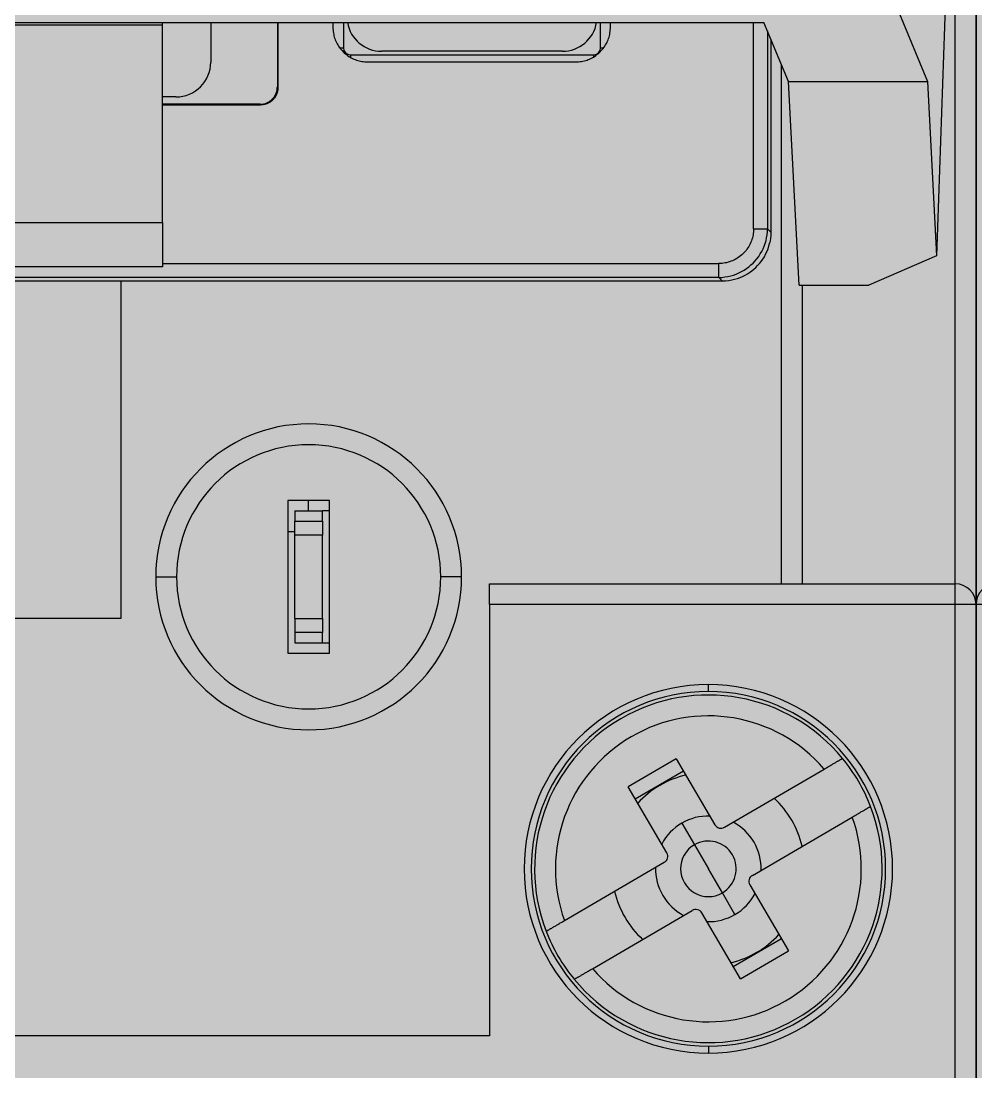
# Model space of a CAD drawing. Extents: x -20 to 2016, y -5898 to 916.
# Drawn here: x 968.92 to 982.65, y 50.24 to 65.35 of the extents above; entities that cross this region are included whole.
import ezdxf

# ---------------------------------------------------------------- set-up
doc = ezdxf.new("R2010")
doc.units = 0
doc.layers.add('MAIN-1', color=7, linetype='Continuous')
doc.layers.add('SYMS', color=7, linetype='Continuous')

msp = doc.modelspace()

# ---------------------------------------------------------------- hatches: boundary and pattern name
at = {"layer": 'SYMS', "true_color": 0x636466}
h = msp.add_hatch(color=251, dxfattribs=at)
h.dxf.hatch_style = 1
h.paths.add_polyline_path([(955.755, 38.159), (982.655, 38.159), (982.655, 117.159), (955.755, 117.159)])
h = msp.add_hatch(color=251, dxfattribs=at)
h.dxf.hatch_style = 1
h.paths.add_polyline_path([(982.655, 38.159), (1009.555, 38.159), (1009.555, 117.159), (982.655, 117.159)])

# ---------------------------------------------------------------- linework, layer by layer
at = {"layer": 'MAIN-1'}
for p, q in [((982.655, 74.559), (982.655, 56.959)), ((982.655, 56.959), (982.655, 74.559)), ((982.355, 57.259), (982.355, 66.259)), ((982.227, 65.959), (982.089, 61.978)), ((981.553, 65.459), (981.957, 64.484)), ((958.695, 65.332), (979.605, 65.332)), ((970.95, 65.296), (970.95, 65.332)), ((971.646, 65.332), (971.646, 64.762)), ((972.605, 65.332), (972.605, 64.406)), ((972.613, 65.332), (972.613, 64.398)), ((973.405, 65.332), (973.405, 65.266)), ((973.555, 65.332), (973.555, 64.969)), ((977.255, 64.969), (977.255, 65.332)), ((977.396, 65.266), (977.396, 65.332)), ((979.456, 62.366), (979.456, 65.332)), ((979.957, 64.484), (979.605, 65.332)), ((970.95, 65.296), (967.35, 65.296)), ((970.95, 62.455), (970.95, 65.296)), ((973.405, 65.266), (973.405, 65.244)), ((973.405, 65.244), (973.406, 65.223)), ((973.406, 65.223), (973.408, 65.202)), ((973.408, 65.202), (973.411, 65.181)), ((973.411, 65.181), (973.415, 65.161)), ((973.415, 65.161), (973.419, 65.141)), ((977.381, 65.141), (977.386, 65.161)), ((977.386, 65.161), (977.389, 65.181)), ((977.389, 65.181), (977.392, 65.202)), ((977.392, 65.202), (977.394, 65.223)), ((977.394, 65.223), (977.395, 65.244)), ((977.395, 65.244), (977.396, 65.266)), ((979.656, 65.211), (979.656, 62.366)), ((973.419, 65.141), (973.424, 65.122)), ((973.424, 65.122), (973.431, 65.102)), ((973.431, 65.102), (973.437, 65.083)), ((973.437, 65.083), (973.445, 65.065)), ((973.445, 65.065), (973.454, 65.046)), ((973.454, 65.046), (973.463, 65.028)), ((973.463, 65.028), (973.473, 65.011)), ((973.473, 65.011), (973.484, 64.994)), ((977.316, 64.994), (977.327, 65.011)), ((977.327, 65.011), (977.337, 65.028)), ((977.337, 65.028), (977.347, 65.046)), ((977.347, 65.046), (977.355, 65.065)), ((977.355, 65.065), (977.363, 65.083)), ((977.363, 65.083), (977.37, 65.102)), ((977.37, 65.102), (977.376, 65.122)), ((977.376, 65.122), (977.381, 65.141)), ((979.705, 65.093), (979.705, 62.317)), ((973.484, 64.994), (973.496, 64.977)), ((973.496, 64.977), (973.508, 64.96)), ((973.502, 64.969), (973.555, 64.969)), ((973.508, 64.96), (973.522, 64.944)), ((973.522, 64.944), (973.536, 64.928)), ((973.536, 64.928), (973.551, 64.912)), ((973.551, 64.912), (973.567, 64.897)), ((973.567, 64.897), (973.583, 64.883)), ((973.583, 64.883), (973.599, 64.87)), ((973.599, 64.87), (973.615, 64.857)), ((973.615, 64.857), (973.632, 64.845)), ((973.655, 64.869), (973.655, 64.831)), ((973.655, 64.869), (977.155, 64.869)), ((976.705, 64.919), (974.105, 64.919)), ((977.155, 64.837), (977.155, 64.869)), ((977.168, 64.845), (977.185, 64.857)), ((977.185, 64.857), (977.202, 64.87)), ((977.202, 64.87), (977.218, 64.883)), ((977.218, 64.883), (977.234, 64.897)), ((977.234, 64.897), (977.249, 64.912)), ((977.249, 64.912), (977.264, 64.928)), ((977.255, 64.969), (977.299, 64.969)), ((977.264, 64.928), (977.279, 64.944)), ((977.279, 64.944), (977.292, 64.96)), ((977.292, 64.96), (977.305, 64.977)), ((977.305, 64.977), (977.316, 64.994)), ((973.632, 64.845), (973.65, 64.834)), ((973.65, 64.834), (973.667, 64.824)), ((973.667, 64.824), (973.685, 64.815)), ((973.685, 64.815), (973.703, 64.806)), ((973.703, 64.806), (973.722, 64.799)), ((973.722, 64.799), (973.741, 64.792)), ((973.741, 64.792), (973.76, 64.786)), ((973.76, 64.786), (973.78, 64.78)), ((973.78, 64.78), (973.8, 64.776)), ((973.8, 64.776), (973.82, 64.772)), ((973.82, 64.772), (973.841, 64.77)), ((973.841, 64.77), (973.862, 64.768)), ((973.862, 64.768), (973.883, 64.766)), ((973.883, 64.766), (973.905, 64.766)), ((973.905, 64.766), (976.896, 64.766)), ((976.896, 64.766), (976.917, 64.766)), ((976.917, 64.766), (976.939, 64.768)), ((976.939, 64.768), (976.96, 64.77)), ((976.96, 64.77), (976.98, 64.772)), ((976.98, 64.772), (977.001, 64.776)), ((977.001, 64.776), (977.021, 64.78)), ((977.021, 64.78), (977.04, 64.786)), ((977.04, 64.786), (977.06, 64.792)), ((977.06, 64.792), (977.078, 64.799)), ((977.078, 64.799), (977.097, 64.806)), ((977.097, 64.806), (977.115, 64.815)), ((977.115, 64.815), (977.133, 64.824)), ((977.133, 64.824), (977.151, 64.834)), ((977.151, 64.834), (977.168, 64.845)), ((979.855, 57.259), (979.855, 64.731)), ((972.604, 64.395), (972.605, 64.406)), ((972.613, 64.398), (972.605, 64.406)), ((972.613, 64.398), (972.613, 64.386)), ((980.111, 61.556), (979.957, 64.484)), ((979.957, 64.484), (981.957, 64.484)), ((981.957, 64.484), (982.089, 61.978)), ((971.146, 64.262), (970.95, 64.262)), ((972.543, 64.242), (972.55, 64.251)), ((972.55, 64.251), (972.557, 64.26)), ((972.557, 64.26), (972.563, 64.269)), ((972.566, 64.251), (972.559, 64.242)), ((972.563, 64.269), (972.569, 64.278)), ((972.572, 64.26), (972.566, 64.251)), ((972.569, 64.278), (972.575, 64.288)), ((972.578, 64.27), (972.572, 64.26)), ((972.575, 64.288), (972.58, 64.298)), ((972.583, 64.279), (972.578, 64.27)), ((972.58, 64.298), (972.584, 64.308)), ((972.589, 64.289), (972.583, 64.279)), ((972.584, 64.308), (972.589, 64.318)), ((972.589, 64.318), (972.592, 64.329)), ((972.593, 64.299), (972.589, 64.289)), ((972.592, 64.329), (972.596, 64.339)), ((972.597, 64.31), (972.593, 64.299)), ((972.596, 64.339), (972.598, 64.35)), ((972.601, 64.32), (972.597, 64.31)), ((972.598, 64.35), (972.601, 64.361)), ((972.601, 64.361), (972.602, 64.372)), ((972.604, 64.331), (972.601, 64.32)), ((972.602, 64.372), (972.604, 64.383)), ((972.604, 64.383), (972.604, 64.395)), ((972.607, 64.341), (972.604, 64.331)), ((972.609, 64.352), (972.607, 64.341)), ((972.611, 64.363), (972.609, 64.352)), ((972.612, 64.374), (972.611, 64.363)), ((972.613, 64.386), (972.612, 64.374)), ((972.355, 64.156), (970.95, 64.156)), ((970.95, 64.148), (972.363, 64.148)), ((972.355, 64.156), (972.366, 64.157)), ((972.355, 64.156), (972.363, 64.148)), ((972.375, 64.148), (972.363, 64.148)), ((972.366, 64.157), (972.378, 64.157)), ((972.386, 64.149), (972.375, 64.148)), ((972.378, 64.157), (972.389, 64.159)), ((972.398, 64.15), (972.386, 64.149)), ((972.389, 64.159), (972.4, 64.16)), ((972.409, 64.152), (972.398, 64.15)), ((972.4, 64.16), (972.411, 64.163)), ((972.42, 64.154), (972.409, 64.152)), ((972.411, 64.163), (972.422, 64.165)), ((972.43, 64.157), (972.42, 64.154)), ((972.422, 64.165), (972.432, 64.169)), ((972.441, 64.16), (972.43, 64.157)), ((972.432, 64.169), (972.443, 64.172)), ((972.451, 64.163), (972.441, 64.16)), ((972.443, 64.172), (972.453, 64.176)), ((972.462, 64.168), (972.451, 64.163)), ((972.453, 64.176), (972.463, 64.181)), ((972.472, 64.172), (972.462, 64.168)), ((972.463, 64.181), (972.473, 64.186)), ((972.482, 64.177), (972.472, 64.172)), ((972.473, 64.186), (972.483, 64.192)), ((972.491, 64.183), (972.482, 64.177)), ((972.483, 64.192), (972.492, 64.198)), ((972.501, 64.189), (972.491, 64.183)), ((972.492, 64.198), (972.501, 64.204)), ((972.501, 64.204), (972.51, 64.211)), ((972.51, 64.195), (972.501, 64.189)), ((972.51, 64.211), (972.519, 64.218)), ((972.519, 64.202), (972.51, 64.195)), ((972.519, 64.218), (972.527, 64.226)), ((972.528, 64.209), (972.519, 64.202)), ((972.527, 64.226), (972.535, 64.234)), ((972.536, 64.217), (972.528, 64.209)), ((972.535, 64.234), (972.543, 64.242)), ((972.544, 64.225), (972.536, 64.217)), ((972.552, 64.233), (972.544, 64.225)), ((972.559, 64.242), (972.552, 64.233)), ((967.35, 62.455), (970.95, 62.455)), ((970.95, 62.455), (970.95, 61.82)), ((979.451, 62.299), (979.448, 62.277)), ((979.454, 62.321), (979.451, 62.299)), ((979.455, 62.343), (979.454, 62.321)), ((979.456, 62.366), (979.455, 62.343)), ((979.456, 62.366), (979.656, 62.366)), ((979.65, 62.279), (979.654, 62.322)), ((979.654, 62.322), (979.656, 62.366)), ((979.705, 62.317), (979.656, 62.366)), ((979.705, 62.296), (979.704, 62.295)), ((979.704, 62.295), (979.704, 62.294)), ((979.704, 62.294), (979.704, 62.275)), ((979.705, 62.317), (979.705, 62.316)), ((979.705, 62.316), (979.705, 62.316)), ((979.705, 62.316), (979.705, 62.315)), ((979.705, 62.315), (979.705, 62.314)), ((979.705, 62.314), (979.705, 62.314)), ((979.705, 62.314), (979.705, 62.313)), ((979.705, 62.313), (979.705, 62.313)), ((979.705, 62.313), (979.705, 62.312)), ((979.705, 62.312), (979.705, 62.311)), ((979.705, 62.311), (979.705, 62.311)), ((979.705, 62.311), (979.705, 62.31)), ((979.705, 62.31), (979.705, 62.31)), ((979.705, 62.31), (979.705, 62.309)), ((979.705, 62.309), (979.705, 62.308)), ((979.705, 62.308), (979.705, 62.308)), ((979.705, 62.308), (979.705, 62.307)), ((979.705, 62.307), (979.705, 62.307)), ((979.705, 62.307), (979.705, 62.306)), ((979.705, 62.306), (979.705, 62.305)), ((979.705, 62.305), (979.705, 62.305)), ((979.705, 62.305), (979.705, 62.304)), ((979.705, 62.304), (979.705, 62.302)), ((979.705, 62.302), (979.705, 62.301)), ((979.705, 62.301), (979.705, 62.3)), ((979.705, 62.3), (979.705, 62.299)), ((979.705, 62.299), (979.705, 62.298)), ((979.705, 62.298), (979.705, 62.297)), ((979.705, 62.297), (979.705, 62.296)), ((979.407, 62.15), (979.396, 62.13)), ((979.416, 62.171), (979.407, 62.15)), ((979.424, 62.192), (979.416, 62.171)), ((979.432, 62.213), (979.424, 62.192)), ((979.438, 62.234), (979.432, 62.213)), ((979.443, 62.255), (979.438, 62.234)), ((979.448, 62.277), (979.443, 62.255)), ((979.608, 62.115), (979.622, 62.155)), ((979.622, 62.155), (979.634, 62.195)), ((979.634, 62.195), (979.643, 62.237)), ((979.643, 62.237), (979.65, 62.279)), ((979.677, 62.121), (979.688, 62.168)), ((979.692, 62.185), (979.688, 62.168)), ((979.695, 62.203), (979.692, 62.185)), ((979.698, 62.221), (979.695, 62.203)), ((979.7, 62.239), (979.698, 62.221)), ((979.702, 62.257), (979.7, 62.239)), ((979.704, 62.275), (979.702, 62.257)), ((979.285, 61.989), (979.267, 61.975)), ((979.301, 62.005), (979.285, 61.989)), ((979.317, 62.02), (979.301, 62.005)), ((979.332, 62.037), (979.317, 62.02)), ((979.347, 62.054), (979.332, 62.037)), ((979.36, 62.072), (979.347, 62.054)), ((979.373, 62.091), (979.36, 62.072)), ((979.385, 62.11), (979.373, 62.091)), ((979.396, 62.13), (979.385, 62.11)), ((979.529, 61.968), (979.552, 62.003)), ((979.552, 62.003), (979.573, 62.039)), ((979.573, 62.039), (979.591, 62.077)), ((979.591, 62.077), (979.608, 62.115)), ((979.61, 61.961), (979.629, 61.998)), ((979.629, 61.998), (979.647, 62.036)), ((979.647, 62.036), (979.663, 62.077)), ((979.663, 62.077), (979.677, 62.121)), ((970.95, 61.866), (978.956, 61.866)), ((978.978, 61.867), (978.956, 61.866)), ((978.956, 61.666), (978.956, 61.866)), ((979.001, 61.868), (978.978, 61.867)), ((979.023, 61.871), (979.001, 61.868)), ((979.045, 61.874), (979.023, 61.871)), ((979.066, 61.878), (979.045, 61.874)), ((979.088, 61.884), (979.066, 61.878)), ((979.109, 61.89), (979.088, 61.884)), ((979.13, 61.898), (979.109, 61.89)), ((979.151, 61.906), (979.13, 61.898)), ((979.172, 61.915), (979.151, 61.906)), ((979.192, 61.925), (979.172, 61.915)), ((979.212, 61.937), (979.192, 61.925)), ((979.231, 61.949), (979.212, 61.937)), ((979.249, 61.961), (979.231, 61.949)), ((979.267, 61.975), (979.249, 61.961)), ((979.387, 61.818), (979.418, 61.845)), ((979.418, 61.845), (979.449, 61.873)), ((979.449, 61.873), (979.477, 61.903)), ((979.477, 61.903), (979.504, 61.935)), ((979.487, 61.809), (979.514, 61.836)), ((979.504, 61.935), (979.529, 61.968)), ((979.514, 61.836), (979.54, 61.865)), ((979.54, 61.865), (979.565, 61.895)), ((979.565, 61.895), (979.588, 61.927)), ((979.588, 61.927), (979.61, 61.961)), ((982.089, 61.978), (981.115, 61.556)), ((970.95, 61.82), (967.35, 61.82)), ((979.043, 61.672), (979.085, 61.678)), ((979.085, 61.678), (979.126, 61.688)), ((979.126, 61.688), (979.167, 61.7)), ((979.167, 61.7), (979.207, 61.714)), ((979.207, 61.714), (979.245, 61.73)), ((979.245, 61.73), (979.282, 61.749)), ((979.261, 61.664), (979.298, 61.679)), ((979.282, 61.749), (979.319, 61.77)), ((979.298, 61.679), (979.332, 61.697)), ((979.319, 61.77), (979.353, 61.793)), ((979.332, 61.697), (979.366, 61.716)), ((979.353, 61.793), (979.387, 61.818)), ((979.366, 61.716), (979.398, 61.737)), ((979.398, 61.737), (979.429, 61.76)), ((979.429, 61.76), (979.458, 61.784)), ((979.458, 61.784), (979.487, 61.809)), ((959.404, 61.617), (969.205, 61.618)), ((978.956, 61.666), (959.453, 61.666)), ((969.205, 61.618), (979.005, 61.617)), ((970.355, 61.618), (970.355, 56.759)), ((978.956, 61.666), (978.999, 61.667)), ((978.956, 61.666), (979.005, 61.617)), ((978.999, 61.667), (979.043, 61.672)), ((979.005, 61.617), (979.053, 61.619)), ((979.053, 61.619), (979.098, 61.623)), ((979.098, 61.623), (979.142, 61.629)), ((979.142, 61.629), (979.183, 61.639)), ((979.183, 61.639), (979.223, 61.65)), ((979.223, 61.65), (979.261, 61.664)), ((980.111, 61.556), (981.115, 61.556)), ((980.155, 61.556), (980.155, 57.259)), ((973.355, 58.459), (972.755, 58.459)), ((972.755, 58.459), (972.755, 56.259)), ((973.055, 58.309), (973.055, 58.459)), ((973.355, 56.259), (973.355, 58.459)), ((972.855, 58.309), (972.855, 58.159)), ((972.855, 58.309), (973.255, 58.309)), ((973.355, 58.309), (973.255, 58.309)), ((973.255, 58.159), (973.255, 58.309)), ((972.855, 57.959), (972.855, 58.159)), ((972.855, 58.159), (973.255, 58.159)), ((973.255, 58.159), (973.255, 57.959)), ((972.755, 58.009), (972.855, 58.009)), ((972.855, 56.759), (972.855, 57.959)), ((973.255, 57.959), (972.855, 57.959)), ((973.255, 56.759), (973.255, 57.959)), ((970.855, 57.359), (971.155, 57.359)), ((975.255, 57.359), (974.955, 57.359)), ((975.655, 57.259), (982.355, 57.259)), ((975.655, 56.959), (975.655, 57.259)), ((982.355, 56.959), (982.355, 57.259)), ((975.655, 56.959), (975.655, 50.759)), ((982.355, 56.959), (975.655, 56.959)), ((982.355, 47.359), (982.355, 56.959)), ((982.655, 56.959), (982.355, 56.959)), ((982.655, 56.959), (982.655, 47.359)), ((982.655, 47.359), (982.655, 56.959)), ((982.955, 56.959), (982.655, 56.959)), ((970.355, 56.759), (968.055, 56.759)), ((972.855, 56.759), (972.855, 56.559)), ((972.855, 56.759), (973.255, 56.759)), ((973.255, 56.759), (973.255, 56.559)), ((973.255, 56.559), (972.855, 56.559)), ((972.855, 56.559), (972.855, 56.409)), ((973.255, 56.409), (973.255, 56.559)), ((972.855, 56.409), (973.255, 56.409)), ((973.255, 56.409), (973.355, 56.409)), ((972.755, 56.259), (973.355, 56.259)), ((978.805, 55.709), (978.805, 55.809)), ((978.344, 54.743), (977.653, 54.34)), ((978.344, 54.743), (978.898, 53.792)), ((980.685, 54.719), (980.692, 54.723)), ((980.692, 54.723), (980.698, 54.726)), ((980.698, 54.726), (980.704, 54.73)), ((980.704, 54.73), (980.709, 54.733)), ((980.709, 54.733), (980.714, 54.736)), ((980.714, 54.736), (980.718, 54.738)), ((980.718, 54.738), (980.722, 54.74)), ((980.722, 54.74), (980.725, 54.742)), ((980.725, 54.742), (980.728, 54.744)), ((980.728, 54.744), (980.731, 54.745)), ((980.731, 54.745), (980.732, 54.746)), ((980.732, 54.746), (980.734, 54.747)), ((980.734, 54.747), (980.734, 54.748)), ((980.734, 54.748), (980.735, 54.748)), ((979.035, 53.756), (980.472, 54.594)), ((980.472, 54.594), (980.484, 54.602)), ((980.484, 54.602), (980.496, 54.609)), ((980.496, 54.609), (980.508, 54.616)), ((980.508, 54.616), (980.52, 54.623)), ((980.52, 54.623), (980.532, 54.629)), ((980.532, 54.629), (980.543, 54.636)), ((980.543, 54.636), (980.554, 54.642)), ((980.554, 54.642), (980.565, 54.649)), ((980.565, 54.649), (980.576, 54.655)), ((980.576, 54.655), (980.587, 54.661)), ((980.587, 54.661), (980.597, 54.668)), ((980.597, 54.668), (980.607, 54.674)), ((980.607, 54.674), (980.617, 54.679)), ((980.617, 54.679), (980.627, 54.685)), ((980.627, 54.685), (980.637, 54.691)), ((980.637, 54.691), (980.646, 54.696)), ((980.646, 54.696), (980.654, 54.701)), ((980.654, 54.701), (980.663, 54.706)), ((980.663, 54.706), (980.671, 54.71)), ((980.671, 54.71), (980.678, 54.715)), ((980.678, 54.715), (980.685, 54.719)), ((977.754, 54.167), (978.445, 54.57)), ((978.207, 53.389), (977.653, 54.34)), ((980.979, 53.964), (980.99, 53.97)), ((980.99, 53.97), (981, 53.977)), ((981, 53.977), (981.01, 53.983)), ((981.01, 53.983), (981.02, 53.988)), ((981.02, 53.988), (981.03, 53.994)), ((981.03, 53.994), (981.04, 54)), ((981.04, 54), (981.049, 54.005)), ((981.049, 54.005), (981.057, 54.01)), ((981.057, 54.01), (981.066, 54.015)), ((981.066, 54.015), (981.074, 54.019)), ((981.074, 54.019), (981.081, 54.024)), ((981.081, 54.024), (981.088, 54.028)), ((981.088, 54.028), (981.095, 54.032)), ((981.095, 54.032), (981.101, 54.035)), ((981.101, 54.035), (981.107, 54.039)), ((981.107, 54.039), (981.112, 54.042)), ((981.112, 54.042), (981.117, 54.045)), ((981.117, 54.045), (981.121, 54.047)), ((981.121, 54.047), (981.125, 54.049)), ((981.125, 54.049), (981.128, 54.051)), ((981.128, 54.051), (981.131, 54.053)), ((981.131, 54.053), (981.134, 54.054)), ((981.134, 54.054), (981.135, 54.055)), ((981.135, 54.055), (981.137, 54.056)), ((981.137, 54.056), (981.138, 54.057)), ((981.138, 54.057), (981.138, 54.057)), ((979.438, 53.065), (980.875, 53.903)), ((980.875, 53.903), (980.887, 53.911)), ((980.887, 53.911), (980.899, 53.918)), ((980.899, 53.918), (980.911, 53.925)), ((980.911, 53.925), (980.923, 53.932)), ((980.923, 53.932), (980.935, 53.938)), ((980.935, 53.938), (980.946, 53.945)), ((980.946, 53.945), (980.957, 53.951)), ((980.957, 53.951), (980.968, 53.958)), ((980.968, 53.958), (980.979, 53.964)), ((978.422, 53.815), (978.603, 53.504)), ((978.603, 53.504), (978.805, 53.159)), ((976.734, 52.415), (978.171, 53.253)), ((979.006, 52.813), (978.805, 53.159)), ((979.402, 52.929), (979.956, 51.978)), ((979.187, 52.503), (979.006, 52.813)), ((977.137, 51.723), (978.574, 52.562)), ((979.265, 51.575), (978.711, 52.526)), ((976.543, 52.303), (976.552, 52.308)), ((976.552, 52.308), (976.561, 52.313)), ((976.561, 52.313), (976.57, 52.318)), ((976.57, 52.318), (976.579, 52.324)), ((976.579, 52.324), (976.589, 52.33)), ((976.589, 52.33), (976.599, 52.335)), ((976.599, 52.335), (976.609, 52.341)), ((976.609, 52.341), (976.619, 52.348)), ((976.619, 52.348), (976.63, 52.354)), ((976.63, 52.354), (976.641, 52.36)), ((976.641, 52.36), (976.652, 52.366)), ((976.652, 52.366), (976.663, 52.373)), ((976.663, 52.373), (976.675, 52.38)), ((976.675, 52.38), (976.686, 52.386)), ((976.686, 52.386), (976.698, 52.393)), ((976.698, 52.393), (976.71, 52.4)), ((976.71, 52.4), (976.722, 52.407)), ((976.722, 52.407), (976.734, 52.415)), ((976.471, 52.261), (976.472, 52.261)), ((976.472, 52.262), (976.474, 52.263)), ((976.472, 52.261), (976.472, 52.262)), ((976.474, 52.263), (976.476, 52.264)), ((976.476, 52.264), (976.478, 52.265)), ((976.478, 52.265), (976.481, 52.267)), ((976.481, 52.267), (976.484, 52.269)), ((976.484, 52.269), (976.488, 52.271)), ((976.488, 52.271), (976.492, 52.273)), ((976.492, 52.273), (976.497, 52.276)), ((976.497, 52.276), (976.502, 52.279)), ((976.502, 52.279), (976.508, 52.283)), ((976.508, 52.283), (976.514, 52.286)), ((976.514, 52.286), (976.521, 52.29)), ((976.521, 52.29), (976.528, 52.294)), ((976.528, 52.294), (976.536, 52.299)), ((976.536, 52.299), (976.543, 52.303)), ((979.855, 52.151), (979.164, 51.748)), ((979.265, 51.575), (979.956, 51.978)), ((977.089, 51.695), (977.101, 51.702)), ((977.101, 51.702), (977.113, 51.709)), ((977.113, 51.709), (977.125, 51.716)), ((977.125, 51.716), (977.137, 51.723)), ((976.874, 51.57), (976.875, 51.57)), ((976.875, 51.57), (976.876, 51.571)), ((976.876, 51.571), (976.877, 51.571)), ((976.877, 51.571), (976.879, 51.573)), ((976.879, 51.573), (976.881, 51.574)), ((976.881, 51.574), (976.884, 51.576)), ((976.884, 51.576), (976.887, 51.577)), ((976.887, 51.577), (976.891, 51.58)), ((976.891, 51.58), (976.895, 51.582)), ((976.895, 51.582), (976.9, 51.585)), ((976.9, 51.585), (976.905, 51.588)), ((976.905, 51.588), (976.911, 51.591)), ((976.911, 51.591), (976.917, 51.595)), ((976.917, 51.595), (976.924, 51.599)), ((976.924, 51.599), (976.931, 51.603)), ((976.931, 51.603), (976.939, 51.607)), ((976.939, 51.607), (976.947, 51.612)), ((976.947, 51.612), (976.955, 51.617)), ((976.955, 51.617), (976.964, 51.622)), ((976.964, 51.622), (976.973, 51.627)), ((976.973, 51.627), (976.982, 51.633)), ((976.982, 51.633), (976.992, 51.639)), ((976.992, 51.639), (977.002, 51.644)), ((977.002, 51.644), (977.012, 51.65)), ((977.012, 51.65), (977.023, 51.656)), ((977.023, 51.656), (977.033, 51.663)), ((977.033, 51.663), (977.044, 51.669)), ((977.044, 51.669), (977.055, 51.675)), ((977.055, 51.675), (977.066, 51.682)), ((977.066, 51.682), (977.078, 51.689)), ((977.078, 51.689), (977.089, 51.695)), ((975.655, 50.759), (962.755, 50.759)), ((978.805, 50.609), (978.805, 50.509))]:
    msp.add_line(p, q, dxfattribs=at)
for centre, radius, start, end in [((974.105, 65.419), 0.5, 189.9806, 270), ((976.705, 65.419), 0.5, 270, 350.0194), ((973.655, 64.969), 0.1, 180, 270), ((977.155, 64.969), 0.1, 270, 0), ((971.146, 64.762), 0.5, 270, 0), ((973.055, 57.359), 2.2, 0, 180), ((973.055, 57.359), 1.9, 0, 180), ((973.055, 57.359), 2.2, 180, 0), ((973.055, 57.359), 1.9, 180, 0), ((982.355, 56.959), 0.3, 0, 90), ((982.955, 56.959), 0.3, 90, 180), ((978.805, 53.159), 2.65, 0, 180), ((978.805, 53.159), 2.55, 90, 270), ((978.805, 53.159), 2.5, 39.4607, 201.047), ((978.805, 53.159), 2.55, 270, 90), ((978.805, 53.159), 2.2, 40.7295, 199.7781), ((978.805, 53.159), 2.5, 30.2538, 39.4607), ((978.805, 53.159), 1.388, 103.5005, 120.2538), ((978.805, 53.159), 1.388, 120.2538, 137.0071), ((978.805, 53.159), 2.5, 21.0469, 30.2538), ((978.805, 53.159), 1.388, 13.5006, 47.0071), ((978.805, 53.159), 2.5, 219.4607, 21.0469), ((978.805, 53.159), 2.2, 220.7295, 19.7781), ((978.805, 53.159), 0.76, 88.4865, 120.2538), ((978.805, 53.159), 0.76, 358.4865, 62.0212), ((978.805, 53.159), 0.76, 120.2538, 152.0212), ((978.985, 53.843), 0.1, 210.2538, 300.2538), ((978.805, 53.159), 0.4, 300.2539, 120.2538), ((978.121, 53.339), 0.1, 300.2538, 30.2538), ((978.805, 53.159), 0.4, 120.2538, 300.2539), ((978.805, 53.159), 2.65, 180, 0), ((978.805, 53.159), 0.76, 178.4865, 242.0212), ((979.488, 52.979), 0.1, 120.2538, 210.2538), ((978.805, 53.159), 1.388, 193.5005, 227.0071), ((978.805, 53.159), 0.76, 300.2539, 332.0212), ((978.625, 52.475), 0.1, 30.2538, 120.2538), ((978.805, 53.159), 0.76, 268.4865, 300.2539), ((978.805, 53.159), 2.5, 201.047, 210.2538), ((978.805, 53.159), 1.388, 300.2538, 317.0071), ((978.805, 53.159), 2.5, 210.2538, 219.4607), ((978.805, 53.159), 1.388, 283.5005, 300.2538)]:
    msp.add_arc(centre, radius, start, end, dxfattribs=at)
at = {"layer": 'SYMS'}
for points in [[(955.755, 117.159), (982.655, 117.159), (982.655, 38.159), (955.755, 38.159)], [(982.655, 117.159), (1009.555, 117.159), (1009.555, 38.159), (982.655, 38.159)]]:
    msp.add_lwpolyline(points, close=True, dxfattribs=at)

doc.saveas('drawing.dxf')
